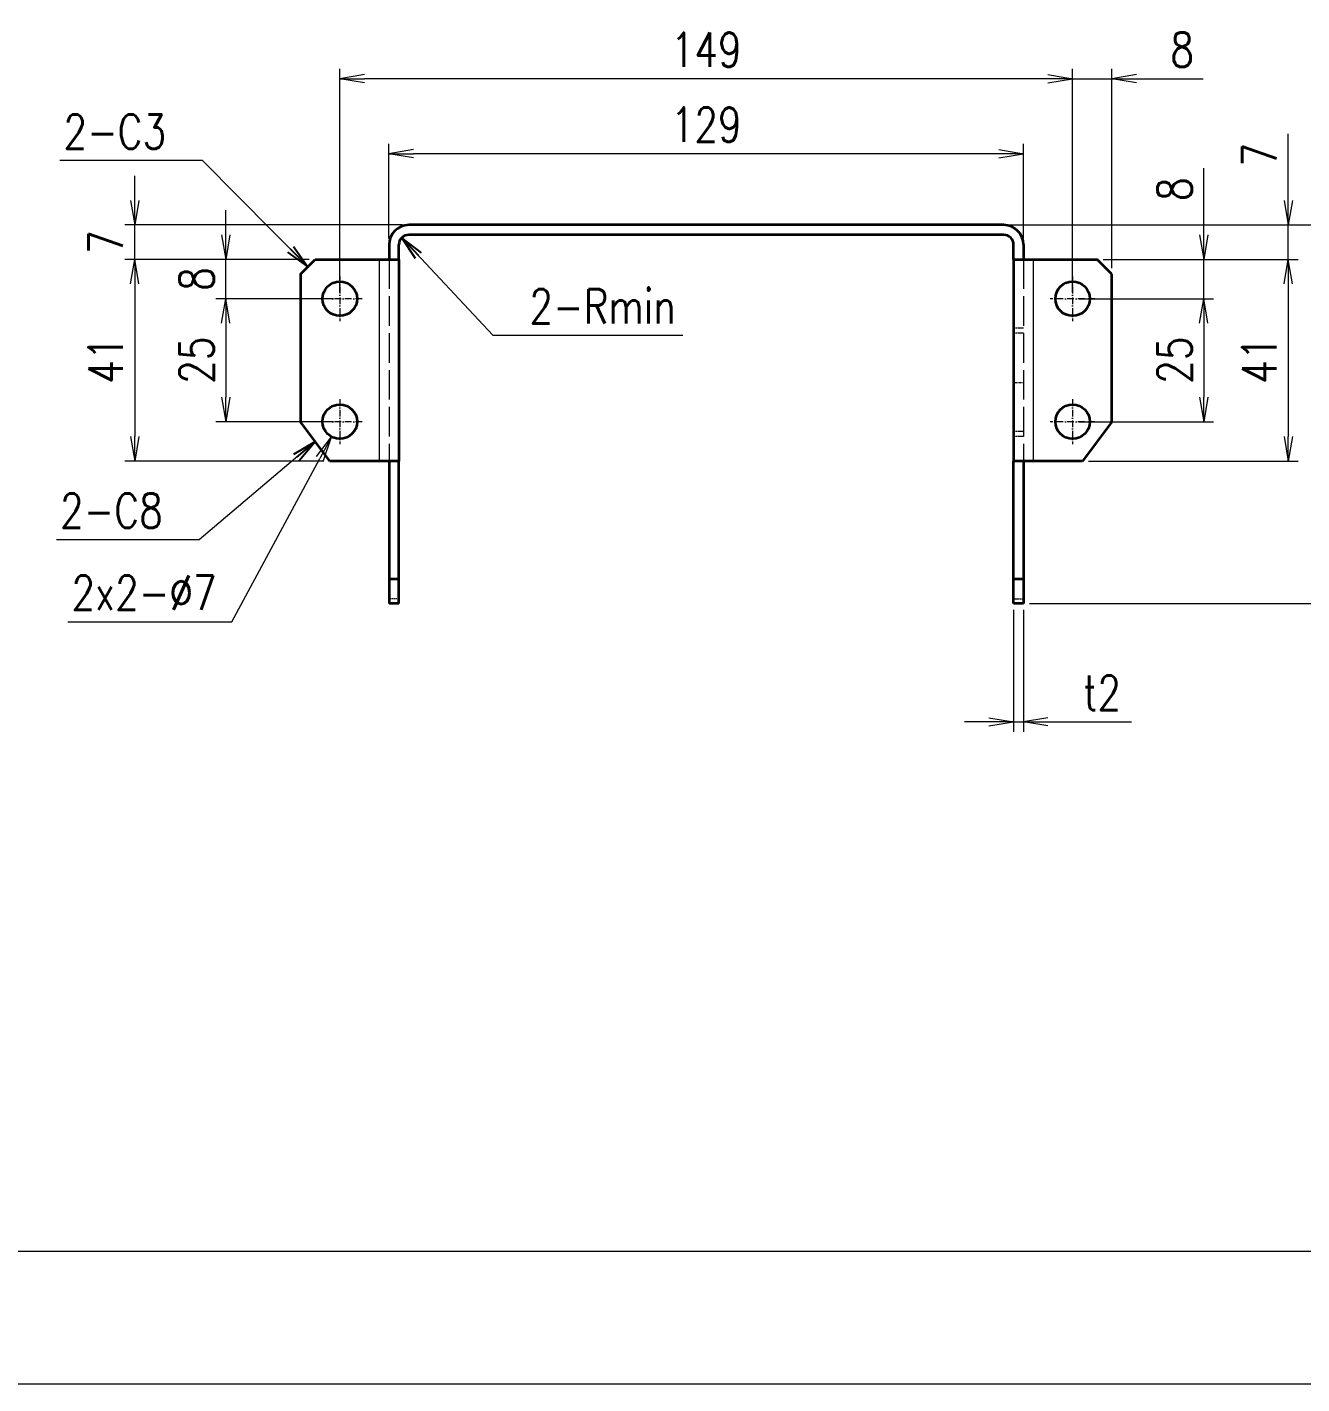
# Model space of a CAD drawing. Header units: millimetres. Extents: x 1333 to 38145, y -42879 to -3789.
# Drawn here: x 19631.7 to 19890.9, y -5450.3 to -5174.4 of the extents above; entities that cross this region are included whole.
import ezdxf

# ---------------------------------------------------------------- set-up
doc = ezdxf.new("R2010")
doc.units = ezdxf.units.MM
doc.header["$LTSCALE"] = 0.5
for name, pattern in [('AM_ISO02W050x2', [3.75, 3, -0.75]), ('AM_ISO08W050x2', [9, 6, -0.75, 1.5, -0.75]), ('DASHDOT', [18.5, 12, -3, 0.5, -3]), ('DASHED', [15, 12, -3])]:
    doc.linetypes.add(name, pattern=pattern)
for name, color, linetype, lineweight in [('中心线', 2, 'AM_ISO08W050x2', 18), ('图框', 7, 'Continuous', 18), ('标注线', 3, 'Continuous', 18), ('粗实线', 7, 'Continuous', 35), ('虚线', 1, 'AM_ISO02W050x2', 18)]:
    doc.layers.add(name, color=color, linetype=linetype, lineweight=lineweight)
doc.layers.add('打印-禁用', color=7, linetype='Continuous', lineweight=15, plot=False)
doc.styles.add('DIM', font='romans.shx', dxfattribs={"width": 0.8, "bigfont": 'bigfont.shx'})
doc.dimstyles.new('DEH 1-2$0', dxfattribs={"dimscale": 2, "dimtxt": 3.5, "dimasz": 2.5, "dimexe": 1, "dimexo": 0.625, "dimgap": 1.2, "dimtad": 1, "dimdsep": 46, "dimtxsty": 'DIM', "dimblk": 'OPEN', "dimcen": 0, "dimclrd": 8, "dimclre": 8, "dimclrt": 2, "dimazin": 2, "dimtfac": 0.5, "dimtmove": 0, "dimatfit": 3, "dimldrblk": 'OPEN', "dimfxl": 0, "dimtolj": 2, "dimlwd": 13, "dimlwe": 13, "dimarcsym": 0})
doc.dimstyles.new('DEH 1-2$3', dxfattribs={"dimscale": 2, "dimtxt": 3.5, "dimasz": 2.5, "dimexe": 1, "dimexo": 0.625, "dimgap": 1.2, "dimtad": 1, "dimtoh": 1, "dimdsep": 46, "dimtxsty": 'DIM', "dimblk": 'OPEN', "dimcen": 0, "dimclrd": 8, "dimclre": 8, "dimclrt": 2, "dimazin": 2, "dimtfac": 0.5, "dimtofl": 0, "dimtmove": 0, "dimatfit": 3, "dimldrblk": 'OPEN', "dimfxl": 0, "dimtolj": 2, "dimlwd": 18, "dimlwe": 18, "dimarcsym": 0})
doc.dimstyles.new('DEH 1-2$7', dxfattribs={"dimscale": 2, "dimtxt": 3.5, "dimasz": 2.5, "dimexe": 1, "dimexo": 0.625, "dimgap": 1.2, "dimtad": 1, "dimdsep": 46, "dimtxsty": 'DIM', "dimblk": 'OPEN', "dimcen": 0, "dimclrd": 8, "dimclre": 8, "dimclrt": 2, "dimazin": 2, "dimtfac": 0.5, "dimtmove": 0, "dimatfit": 3, "dimldrblk": 'OPEN', "dimfxl": 0, "dimtolj": 2, "dimlwd": 13, "dimlwe": 13, "dimarcsym": 0})

# ---------------------------------------------------------------- blocks, each defined once
blk = doc.blocks.new('GZDEH零件A3图框V01版')
at = {"layer": '图框', "linetype": 'Continuous'}
blk.add_line((2882.49, -1832.96), (3272.49, -1832.96), dxfattribs=at)
at = {"layer": '打印-禁用', "linetype": 'Continuous'}
blk.add_line((2857.49, -1846.46), (3277.49, -1846.46), dxfattribs=at)
blk = doc.blocks.new('DEH A3')
at = {"layer": '图框'}
blk.add_blockref('GZDEH零件A3图框V01版', (-2857.49, 1846.46), dxfattribs=at)
blk = doc.blocks.new('_Open')
at = {"color": 0, "linetype": 'ByBlock', "lineweight": -2}
for p, q in [((-1, 0.167), (0, 0)), ((-1, -0.167), (0, 0)), ((0, 0), (-1, 0))]:
    blk.add_line(p, q, dxfattribs=at)
blk = doc.blocks.new('*D101')
at = {"layer": 'Defpoints', "color": 0, "transparency": 16777216}
for p in [(19830.23, -5214.61), (19888.09, -5214.61), (19849.23, -5221.61)]:
    blk.add_point(p, dxfattribs=at)
at = {"layer": '标注线', "color": 8, "lineweight": 13, "transparency": 16777216}
for p, q in [((19888.09, -5209.61), (19888.09, -5196.08)), ((19831.48, -5214.61), (19890.09, -5214.61)), ((19888.09, -5221.61), (19888.09, -5214.61)), ((19850.48, -5221.61), (19890.09, -5221.61)), ((19888.09, -5226.61), (19888.09, -5231.61))]:
    blk.add_line(p, q, dxfattribs=at)
at = {"layer": '标注线', "color": 8, "lineweight": 13, "transparency": 16777216, "xscale": 5, "yscale": 5, "zscale": 5}
for p, rotation in [((19888.09, -5214.61), 270), ((19888.09, -5221.61), 90)]:
    blk.add_blockref('_Open', p, dxfattribs=dict(at, rotation=rotation))
at = {"layer": '标注线', "color": 2, "transparency": 16777216, "insert": (19882.19, -5200.34), "char_height": 7, "attachment_point": 5, "rotation": 90, "style": 'DIM'}
blk.add_mtext('\\A2;7', dxfattribs=at)
blk = doc.blocks.new('*D102')
at = {"layer": 'Defpoints', "color": 0, "transparency": 16777216}
for p in [(19849.23, -5221.61), (19846.23, -5262.61), (19888.09, -5262.61)]:
    blk.add_point(p, dxfattribs=at)
at = {"layer": '标注线', "color": 8, "lineweight": 13, "transparency": 16777216}
for p, q in [((19850.48, -5221.61), (19890.09, -5221.61)), ((19888.09, -5226.61), (19888.09, -5257.61)), ((19847.48, -5262.61), (19890.09, -5262.61))]:
    blk.add_line(p, q, dxfattribs=at)
at = {"layer": '标注线', "color": 8, "lineweight": 13, "transparency": 16777216, "xscale": 5, "yscale": 5, "zscale": 5}
for p, rotation in [((19888.09, -5221.61), 90), ((19888.09, -5262.61), 270)]:
    blk.add_blockref('_Open', p, dxfattribs=dict(at, rotation=rotation))
at = {"layer": '标注线', "color": 2, "transparency": 16777216, "insert": (19882.19, -5242.11), "char_height": 7, "attachment_point": 5, "rotation": 90, "style": 'DIM'}
blk.add_mtext('\\A2;41', dxfattribs=at)
blk = doc.blocks.new('*D103')
at = {"layer": 'Defpoints', "color": 0, "transparency": 16777216}
for p in [(19849.23, -5221.61), (19870.9, -5221.61), (19844.23, -5229.61)]:
    blk.add_point(p, dxfattribs=at)
at = {"layer": '标注线', "color": 8, "lineweight": 13, "transparency": 16777216}
for p, q in [((19870.9, -5216.61), (19870.9, -5203.08)), ((19850.48, -5221.61), (19872.9, -5221.61)), ((19870.9, -5229.61), (19870.9, -5221.61)), ((19845.48, -5229.61), (19872.9, -5229.61)), ((19870.9, -5234.61), (19870.9, -5239.61))]:
    blk.add_line(p, q, dxfattribs=at)
at = {"layer": '标注线', "color": 8, "lineweight": 13, "transparency": 16777216, "xscale": 5, "yscale": 5, "zscale": 5}
for p, rotation in [((19870.9, -5221.61), 270), ((19870.9, -5229.61), 90)]:
    blk.add_blockref('_Open', p, dxfattribs=dict(at, rotation=rotation))
at = {"layer": '标注线', "color": 2, "transparency": 16777216, "insert": (19865, -5207.34), "char_height": 7, "attachment_point": 5, "rotation": 90, "style": 'DIM'}
blk.add_mtext('\\A2;8', dxfattribs=at)
blk = doc.blocks.new('*D104')
at = {"layer": 'Defpoints', "color": 0, "transparency": 16777216}
for p in [(19844.23, -5229.61), (19844.23, -5254.61), (19870.9, -5254.61)]:
    blk.add_point(p, dxfattribs=at)
at = {"layer": '标注线', "color": 8, "lineweight": 13, "transparency": 16777216}
for p, q in [((19845.48, -5229.61), (19872.9, -5229.61)), ((19870.9, -5234.61), (19870.9, -5249.61)), ((19845.48, -5254.61), (19872.9, -5254.61))]:
    blk.add_line(p, q, dxfattribs=at)
at = {"layer": '标注线', "color": 8, "lineweight": 13, "transparency": 16777216, "xscale": 5, "yscale": 5, "zscale": 5}
for p, rotation in [((19870.9, -5229.61), 90), ((19870.9, -5254.61), 270)]:
    blk.add_blockref('_Open', p, dxfattribs=dict(at, rotation=rotation))
at = {"layer": '标注线', "color": 2, "transparency": 16777216, "insert": (19865, -5242.11), "char_height": 7, "attachment_point": 5, "rotation": 90, "style": 'DIM'}
blk.add_mtext('\\A2;25', dxfattribs=at)
blk = doc.blocks.new('*D105')
at = {"layer": 'Defpoints', "color": 0, "transparency": 16777216}
for p in [(19852.23, -5184.87), (19852.23, -5224.61), (19844.23, -5229.61)]:
    blk.add_point(p, dxfattribs=at)
at = {"layer": '标注线', "color": 8, "lineweight": 13, "transparency": 16777216}
for p, q in [((19844.23, -5228.36), (19844.23, -5182.87)), ((19852.23, -5223.36), (19852.23, -5182.87)), ((19839.23, -5184.87), (19834.23, -5184.87)), ((19844.23, -5184.87), (19852.23, -5184.87)), ((19857.23, -5184.87), (19870.77, -5184.87))]:
    blk.add_line(p, q, dxfattribs=at)
at = {"layer": '标注线', "color": 8, "lineweight": 13, "transparency": 16777216, "xscale": 5, "yscale": 5, "zscale": 5}
blk.add_blockref('_Open', (19844.23, -5184.87), dxfattribs=at)
at = {"layer": '标注线', "color": 8, "lineweight": 13, "transparency": 16777216, "xscale": 5, "yscale": 5, "zscale": 5, "rotation": 180}
blk.add_blockref('_Open', (19852.23, -5184.87), dxfattribs=at)
at = {"layer": '标注线', "color": 2, "transparency": 16777216, "insert": (19866.5, -5178.97), "char_height": 7, "attachment_point": 5, "style": 'DIM'}
blk.add_mtext('\\A2;8', dxfattribs=at)
blk = doc.blocks.new('*D106')
at = {"layer": 'Defpoints', "color": 0, "transparency": 16777216}
for p in [(19695.23, -5184.87), (19844.23, -5228.36), (19695.23, -5229.61)]:
    blk.add_point(p, dxfattribs=at)
at = {"layer": '标注线', "color": 8, "lineweight": 13, "transparency": 16777216}
for p, q in [((19695.23, -5228.36), (19695.23, -5182.87)), ((19844.23, -5227.11), (19844.23, -5182.87)), ((19839.23, -5184.87), (19700.23, -5184.87))]:
    blk.add_line(p, q, dxfattribs=at)
at = {"layer": '标注线', "color": 8, "lineweight": 13, "transparency": 16777216, "xscale": 5, "yscale": 5, "zscale": 5, "rotation": 180}
blk.add_blockref('_Open', (19695.23, -5184.87), dxfattribs=at)
at = {"layer": '标注线', "color": 8, "lineweight": 13, "transparency": 16777216, "xscale": 5, "yscale": 5, "zscale": 5}
blk.add_blockref('_Open', (19844.23, -5184.87), dxfattribs=at)
at = {"layer": '标注线', "color": 2, "transparency": 16777216, "insert": (19769.73, -5178.97), "char_height": 7, "attachment_point": 5, "style": 'DIM'}
blk.add_mtext('\\A2;149', dxfattribs=at)
blk = doc.blocks.new('*D107')
at = {"layer": 'Defpoints', "color": 0, "transparency": 16777216}
for p in [(19705.23, -5200.11), (19705.23, -5218.61), (19834.23, -5218.61)]:
    blk.add_point(p, dxfattribs=at)
at = {"layer": '标注线', "color": 8, "lineweight": 13, "transparency": 16777216}
for p, q in [((19705.23, -5217.36), (19705.23, -5198.11)), ((19834.23, -5217.36), (19834.23, -5198.11)), ((19829.23, -5200.11), (19710.23, -5200.11))]:
    blk.add_line(p, q, dxfattribs=at)
at = {"layer": '标注线', "color": 8, "lineweight": 13, "transparency": 16777216, "xscale": 5, "yscale": 5, "zscale": 5, "rotation": 180}
blk.add_blockref('_Open', (19705.23, -5200.11), dxfattribs=at)
at = {"layer": '标注线', "color": 8, "lineweight": 13, "transparency": 16777216, "xscale": 5, "yscale": 5, "zscale": 5}
blk.add_blockref('_Open', (19834.23, -5200.11), dxfattribs=at)
at = {"layer": '标注线', "color": 2, "transparency": 16777216, "insert": (19769.73, -5194.21), "char_height": 7, "attachment_point": 5, "style": 'DIM'}
blk.add_mtext('\\A2;129', dxfattribs=at)
blk = doc.blocks.new('*D108')
at = {"layer": 'Defpoints', "color": 0, "transparency": 16777216}
for p in [(19832.23, -5291.61), (19834.23, -5291.61), (19834.23, -5315.66)]:
    blk.add_point(p, dxfattribs=at)
at = {"layer": '标注线', "color": 8, "lineweight": 13, "transparency": 16777216}
for p, q in [((19832.23, -5292.86), (19832.23, -5317.66)), ((19834.23, -5292.86), (19834.23, -5317.66)), ((19827.23, -5315.66), (19822.23, -5315.66)), ((19832.23, -5315.66), (19834.23, -5315.66)), ((19839.23, -5315.66), (19856.23, -5315.66))]:
    blk.add_line(p, q, dxfattribs=at)
at = {"layer": '标注线', "color": 8, "lineweight": 13, "transparency": 16777216, "xscale": 5, "yscale": 5, "zscale": 5}
blk.add_blockref('_Open', (19832.23, -5315.66), dxfattribs=at)
at = {"layer": '标注线', "color": 8, "lineweight": 13, "transparency": 16777216, "xscale": 5, "yscale": 5, "zscale": 5, "rotation": 180}
blk.add_blockref('_Open', (19834.23, -5315.66), dxfattribs=at)
at = {"layer": '标注线', "color": 2, "transparency": 16777216, "insert": (19850.23, -5309.76), "char_height": 7, "attachment_point": 5, "style": 'DIM'}
blk.add_mtext('\\A2;t2', dxfattribs=at)
blk = doc.blocks.new('*D109')
at = {"layer": 'Defpoints', "color": 0, "transparency": 16777216}
for p in [(19830.23, -5214.61), (19907.94, -5214.61), (19834.23, -5291.61)]:
    blk.add_point(p, dxfattribs=at)
at = {"layer": '标注线', "color": 8, "lineweight": 13, "transparency": 16777216}
for p, q in [((19831.48, -5214.61), (19909.94, -5214.61)), ((19907.94, -5286.61), (19907.94, -5219.61)), ((19835.48, -5291.61), (19909.94, -5291.61))]:
    blk.add_line(p, q, dxfattribs=at)
at = {"layer": '标注线', "color": 8, "lineweight": 13, "transparency": 16777216, "xscale": 5, "yscale": 5, "zscale": 5}
for p, rotation in [((19907.94, -5214.61), 90), ((19907.94, -5291.61), 270)]:
    blk.add_blockref('_Open', p, dxfattribs=dict(at, rotation=rotation))
at = {"layer": '标注线', "color": 2, "transparency": 16777216, "insert": (19902.04, -5253.11), "char_height": 7, "attachment_point": 5, "rotation": 90, "style": 'DIM'}
blk.add_mtext('\\A2;77', dxfattribs=at)
blk = doc.blocks.new('*D110')
at = {"layer": 'Defpoints', "color": 0, "transparency": 16777216}
for p in [(19653.52, -5214.61), (19709.23, -5214.61), (19690.23, -5221.61)]:
    blk.add_point(p, dxfattribs=at)
at = {"layer": '标注线', "color": 8, "lineweight": 13, "transparency": 16777216}
for p, q in [((19653.52, -5209.61), (19653.52, -5204.61)), ((19707.98, -5214.61), (19651.52, -5214.61)), ((19653.52, -5221.61), (19653.52, -5214.61)), ((19688.98, -5221.61), (19651.52, -5221.61)), ((19653.52, -5226.61), (19653.52, -5231.61))]:
    blk.add_line(p, q, dxfattribs=at)
at = {"layer": '标注线', "color": 8, "lineweight": 13, "transparency": 16777216, "xscale": 5, "yscale": 5, "zscale": 5}
for p, rotation in [((19653.52, -5214.61), 270), ((19653.52, -5221.61), 90)]:
    blk.add_blockref('_Open', p, dxfattribs=dict(at, rotation=rotation))
at = {"layer": '标注线', "color": 2, "transparency": 16777216, "insert": (19647.62, -5218.11), "char_height": 7, "attachment_point": 5, "rotation": 90, "style": 'DIM'}
blk.add_mtext('\\A2;7', dxfattribs=at)
blk = doc.blocks.new('*D111')
at = {"layer": 'Defpoints', "color": 0, "transparency": 16777216}
for p in [(19690.23, -5221.61), (19653.52, -5262.61), (19693.23, -5262.61)]:
    blk.add_point(p, dxfattribs=at)
at = {"layer": '标注线', "color": 8, "lineweight": 13, "transparency": 16777216}
for p, q in [((19688.98, -5221.61), (19651.52, -5221.61)), ((19653.52, -5226.61), (19653.52, -5257.61)), ((19691.98, -5262.61), (19651.52, -5262.61))]:
    blk.add_line(p, q, dxfattribs=at)
at = {"layer": '标注线', "color": 8, "lineweight": 13, "transparency": 16777216, "xscale": 5, "yscale": 5, "zscale": 5}
for p, rotation in [((19653.52, -5221.61), 90), ((19653.52, -5262.61), 270)]:
    blk.add_blockref('_Open', p, dxfattribs=dict(at, rotation=rotation))
at = {"layer": '标注线', "color": 2, "transparency": 16777216, "insert": (19647.62, -5242.11), "char_height": 7, "attachment_point": 5, "rotation": 90, "style": 'DIM'}
blk.add_mtext('\\A2;41', dxfattribs=at)
blk = doc.blocks.new('*D112')
at = {"layer": 'Defpoints', "color": 0, "transparency": 16777216}
for p in [(19672.04, -5221.61), (19690.23, -5221.61), (19695.23, -5229.61)]:
    blk.add_point(p, dxfattribs=at)
at = {"layer": '标注线', "color": 8, "lineweight": 13, "transparency": 16777216}
for p, q in [((19672.04, -5216.61), (19672.04, -5211.61)), ((19688.98, -5221.61), (19670.04, -5221.61)), ((19672.04, -5229.61), (19672.04, -5221.61)), ((19693.98, -5229.61), (19670.04, -5229.61)), ((19672.04, -5234.61), (19672.04, -5239.61))]:
    blk.add_line(p, q, dxfattribs=at)
at = {"layer": '标注线', "color": 8, "lineweight": 13, "transparency": 16777216, "xscale": 5, "yscale": 5, "zscale": 5}
for p, rotation in [((19672.04, -5221.61), 270), ((19672.04, -5229.61), 90)]:
    blk.add_blockref('_Open', p, dxfattribs=dict(at, rotation=rotation))
at = {"layer": '标注线', "color": 2, "transparency": 16777216, "insert": (19666.14, -5225.61), "char_height": 7, "attachment_point": 5, "rotation": 90, "style": 'DIM'}
blk.add_mtext('\\A2;8', dxfattribs=at)
blk = doc.blocks.new('*D113')
at = {"layer": 'Defpoints', "color": 0, "transparency": 16777216}
for p in [(19695.23, -5229.61), (19672.04, -5254.61), (19695.23, -5254.61)]:
    blk.add_point(p, dxfattribs=at)
at = {"layer": '标注线', "color": 8, "lineweight": 13, "transparency": 16777216}
for p, q in [((19693.98, -5229.61), (19670.04, -5229.61)), ((19672.04, -5234.61), (19672.04, -5249.61)), ((19693.98, -5254.61), (19670.04, -5254.61))]:
    blk.add_line(p, q, dxfattribs=at)
at = {"layer": '标注线', "color": 8, "lineweight": 13, "transparency": 16777216, "xscale": 5, "yscale": 5, "zscale": 5}
for p, rotation in [((19672.04, -5229.61), 90), ((19672.04, -5254.61), 270)]:
    blk.add_blockref('_Open', p, dxfattribs=dict(at, rotation=rotation))
at = {"layer": '标注线', "color": 2, "transparency": 16777216, "insert": (19666.14, -5242.11), "char_height": 7, "attachment_point": 5, "rotation": 90, "style": 'DIM'}
blk.add_mtext('\\A2;25', dxfattribs=at)
blk = doc.blocks.new('*D114')
at = {"layer": 'Defpoints', "color": 0, "transparency": 16777216}
for p in [(19696.9, -5251.53), (19693.57, -5257.69)]:
    blk.add_point(p, dxfattribs=at)
at = {"layer": '标注线', "color": 8, "lineweight": 18, "transparency": 16777216}
for p, q in [((19673.3, -5295.29), (19691.2, -5262.09)), ((19639.96, -5295.29), (19673.3, -5295.29))]:
    blk.add_line(p, q, dxfattribs=at)
at = {"layer": '标注线', "color": 8, "lineweight": 18, "transparency": 16777216, "xscale": 5, "yscale": 5, "zscale": 5, "rotation": 61.65920589831467}
blk.add_blockref('_Open', (19693.57, -5257.69), dxfattribs=at)
at = {"layer": '标注线', "color": 2, "transparency": 16777216, "insert": (19655.43, -5289.39), "char_height": 7, "attachment_point": 5, "style": 'DIM'}
blk.add_mtext('\\A2;2x2-%%c7', dxfattribs=at)

msp = doc.modelspace()

# ---------------------------------------------------------------- linework, layer by layer
at = {"color": 7, "lineweight": 13}
for p, q in [((19703.235, -5221.611), (19703.235, -5262.611)), ((19836.235, -5221.611), (19836.235, -5262.611))]:
    msp.add_line(p, q, dxfattribs=at)
at = {"layer": '中心线', "linetype": 'DASHDOT', "lineweight": 13, "ltscale": 0.2275}
for p, q in [((19695.235, -5225.061), (19695.235, -5234.161)), ((19844.235, -5225.061), (19844.235, -5234.161)), ((19699.785, -5229.611), (19690.685, -5229.611)), ((19848.785, -5229.611), (19839.685, -5229.611)), ((19695.235, -5250.061), (19695.235, -5259.161)), ((19844.235, -5250.061), (19844.235, -5259.161)), ((19699.785, -5254.611), (19690.685, -5254.611)), ((19848.785, -5254.611), (19839.685, -5254.611))]:
    msp.add_line(p, q, dxfattribs=at)
at = {"layer": '中心线', "linetype": 'DASHDOT', "lineweight": 13, "ltscale": 0.06}
msp.add_line((19832.035, -5246.611), (19834.435, -5246.611), dxfattribs=at)
at = {"layer": '粗实线', "lineweight": 35}
for p, q in [((19830.235, -5214.611), (19709.235, -5214.611)), ((19830.235, -5216.611), (19709.235, -5216.611)), ((19707.235, -5221.611), (19707.235, -5262.611)), ((19832.235, -5221.611), (19832.235, -5262.611)), ((19687.235, -5224.611), (19687.235, -5254.611)), ((19852.235, -5254.611), (19852.235, -5224.611)), ((19705.235, -5262.611), (19705.235, -5286.611)), ((19707.235, -5286.611), (19707.235, -5262.611)), ((19832.235, -5286.611), (19832.235, -5262.611)), ((19834.235, -5262.611), (19834.235, -5286.611))]:
    msp.add_line(p, q, dxfattribs=at)
at = {"layer": '粗实线', "lineweight": 35, "ltscale": 0.075}
for p, q in [((19705.235, -5218.611), (19705.235, -5221.611)), ((19707.235, -5221.611), (19707.235, -5218.611)), ((19832.235, -5221.611), (19832.235, -5218.611)), ((19834.235, -5218.611), (19834.235, -5221.611))]:
    msp.add_line(p, q, dxfattribs=at)
at = {"layer": '粗实线', "lineweight": 35, "ltscale": 0.106066}
for p, q in [((19687.235, -5224.611), (19690.235, -5221.611)), ((19852.235, -5224.611), (19849.235, -5221.611))]:
    msp.add_line(p, q, dxfattribs=at)
at = {"layer": '粗实线', "lineweight": 35, "ltscale": 0.325}
for p, q in [((19690.235, -5221.611), (19703.235, -5221.611)), ((19836.235, -5221.611), (19849.235, -5221.611))]:
    msp.add_line(p, q, dxfattribs=at)
at = {"layer": '粗实线', "lineweight": 35, "ltscale": 0.1}
for p, q in [((19703.235, -5221.611), (19707.235, -5221.611)), ((19832.235, -5221.611), (19836.235, -5221.611)), ((19707.235, -5262.611), (19703.235, -5262.611)), ((19836.235, -5262.611), (19832.235, -5262.611))]:
    msp.add_line(p, q, dxfattribs=at)
at = {"layer": '粗实线', "lineweight": 35, "ltscale": 0.25}
for p, q in [((19693.235, -5262.611), (19687.235, -5254.611)), ((19852.235, -5254.611), (19846.235, -5262.611)), ((19703.235, -5262.611), (19693.235, -5262.611)), ((19846.235, -5262.611), (19836.235, -5262.611))]:
    msp.add_line(p, q, dxfattribs=at)
at = {"layer": '粗实线', "lineweight": 35, "ltscale": 0.05}
for p, q in [((19707.235, -5286.611), (19705.235, -5286.611)), ((19834.235, -5286.611), (19832.235, -5286.611)), ((19707.235, -5291.611), (19705.235, -5291.611)), ((19834.235, -5291.611), (19832.235, -5291.611))]:
    msp.add_line(p, q, dxfattribs=at)
at = {"layer": '粗实线', "lineweight": 35, "ltscale": 0.125}
for p, q in [((19705.235, -5286.611), (19705.235, -5291.611)), ((19707.235, -5291.611), (19707.235, -5286.611)), ((19832.235, -5291.611), (19832.235, -5286.611)), ((19834.235, -5286.611), (19834.235, -5291.611))]:
    msp.add_line(p, q, dxfattribs=at)
at = {"layer": '粗实线', "lineweight": 35}
for centre in [(19695.235, -5229.611), (19844.235, -5229.611), (19695.235, -5254.611), (19844.235, -5254.611)]:
    msp.add_circle(centre, 3.5, dxfattribs=at)
for centre, radius, start, end in [((19709.235, -5218.611), 4, 90, 180), ((19830.235, -5218.611), 4, 0, 90), ((19709.235, -5218.611), 2, 90, 180), ((19830.235, -5218.611), 2, 0, 90)]:
    msp.add_arc(centre, radius, start, end, dxfattribs=at)
at = {"layer": '虚线', "linetype": 'DASHED', "lineweight": 13}
for p, q in [((19703.235, -5221.611), (19703.235, -5262.611)), ((19705.235, -5221.611), (19705.235, -5262.611)), ((19834.235, -5221.611), (19834.235, -5262.611)), ((19836.235, -5221.611), (19836.235, -5262.611))]:
    msp.add_line(p, q, dxfattribs=at)
at = {"layer": '虚线', "linetype": 'DASHED', "lineweight": 13, "ltscale": 0.05}
for p, q in [((19834.235, -5235.611), (19832.235, -5235.611)), ((19834.235, -5236.611), (19832.235, -5236.611)), ((19834.235, -5256.611), (19832.235, -5256.611)), ((19834.235, -5257.611), (19832.235, -5257.611)), ((19707.235, -5290.611), (19705.235, -5290.611)), ((19832.235, -5290.611), (19834.235, -5290.611))]:
    msp.add_line(p, q, dxfattribs=at)

# ---------------------------------------------------------------- block references
at = {"layer": '图框', "xscale": 2, "yscale": 2, "zscale": 2}
msp.add_blockref('DEH A3', (19424.003, -5450.289), dxfattribs=at)

# ---------------------------------------------------------------- texts
at = {"layer": '标注线', "color": 2, "char_height": 7, "style": 'DIM'}
for s, insert, attachment_point in [('\\A2;2-C3', (19659.917, -5199.108), 9), ('2-\\A2;Rmin', (19733.776, -5234.639), 7), ('\\A2;2-C8', (19659.229, -5276.208), 9)]:
    msp.add_mtext(s, dxfattribs=dict(at, insert=insert, attachment_point=attachment_point))

# ---------------------------------------------------------------- dimensions: what is measured, and where the dimension line sits
at = {"layer": '标注线'}
for base, p1, p2, picture, middle in [((19695.235, -5184.868), (19844.235, -5228.361), (19695.235, -5229.611), '*D106', (19769.735, -5178.968)), ((19852.235, -5184.868), (19844.235, -5229.611), (19852.235, -5224.611), '*D105', (19866.501, -5178.968)), ((19705.235, -5200.109), (19834.235, -5218.611), (19705.235, -5218.611), '*D107', (19769.735, -5194.209))]:
    dim = msp.add_linear_dim(base=base, p1=p1, p2=p2, dimstyle='DEH 1-2$0', dxfattribs=at)
    dim.commit()
    dim.dimension.update_dxf_attribs({"geometry": picture, "text_midpoint": middle})
for base, p1, p2, picture, middle in [((19888.092, -5214.611), (19849.235, -5221.611), (19830.235, -5214.611), '*D101', (19882.192, -5200.345)), ((19870.898, -5221.611), (19844.235, -5229.611), (19849.235, -5221.611), '*D103', (19864.998, -5207.345)), ((19907.941, -5214.611), (19834.235, -5291.611), (19830.235, -5214.611), '*D109', (19902.041, -5253.111)), ((19653.519, -5262.611), (19690.235, -5221.611), (19693.235, -5262.611), '*D111', (19647.619, -5242.111)), ((19888.092, -5262.611), (19849.235, -5221.611), (19846.235, -5262.611), '*D102', (19882.192, -5242.111)), ((19672.043, -5254.611), (19695.235, -5229.611), (19695.235, -5254.611), '*D113', (19666.143, -5242.111)), ((19870.898, -5254.611), (19844.235, -5229.611), (19844.235, -5254.611), '*D104', (19864.998, -5242.111))]:
    dim = msp.add_linear_dim(base=base, p1=p1, p2=p2, angle=90, dimstyle='DEH 1-2$0', dxfattribs=at)
    dim.commit()
    dim.dimension.update_dxf_attribs({"geometry": picture, "text_midpoint": middle})
for base, p1, p2, picture, middle in [((19653.519, -5214.611), (19690.235, -5221.611), (19709.235, -5214.611), '*D110', (19653.519, -5218.111)), ((19672.043, -5221.611), (19695.235, -5229.611), (19690.235, -5221.611), '*D112', (19672.043, -5225.611))]:
    dim = msp.add_linear_dim(base=base, p1=p1, p2=p2, angle=90, dimstyle='DEH 1-2$0', dxfattribs=at)
    dim.commit()
    dim.dimension.update_dxf_attribs({"geometry": picture, "text_midpoint": middle, "dimtype": 160})
dim = msp.add_diameter_dim_2p(p1=(19696.896, -5251.531), p2=(19693.573, -5257.692), text='2x<>', dimstyle='DEH 1-2$3', override={"dimpost": '2-%%c<>'}, dxfattribs=at)
dim.commit()
dim.dimension.update_dxf_attribs({"geometry": '*D114', "text_midpoint": (19655.43, -5295.286), "dimtype": 163})
dim = msp.add_linear_dim(base=(19834.235, -5315.663), p1=(19832.235, -5291.611), p2=(19834.235, -5291.611), text='t<>', dimstyle='DEH 1-2$0', dxfattribs=at)
dim.commit()
dim.dimension.update_dxf_attribs({"geometry": '*D108', "text_midpoint": (19850.235, -5309.763)})

# ---------------------------------------------------------------- leaders
at = {"layer": '标注线', "annotation_type": 0, "has_hookline": 1}
for points, hookline_direction, text_width in [([(19688.735, -5223.111), (19667.317, -5201.508), (19662.317, -5201.508)], 1, 21.6), ([(19707.82, -5217.197), (19726.376, -5237.039), (19731.376, -5237.039)], 0, 31.2), ([(19690.235, -5258.611), (19666.629, -5278.608), (19661.629, -5278.608)], 1, 21.6)]:
    msp.add_leader(points, dimstyle='DEH 1-2$7', override={"dimgap": 1.2, "dimtad": 1}, dxfattribs=dict(at, hookline_direction=hookline_direction, text_width=text_width))

doc.saveas('drawing.dxf')
